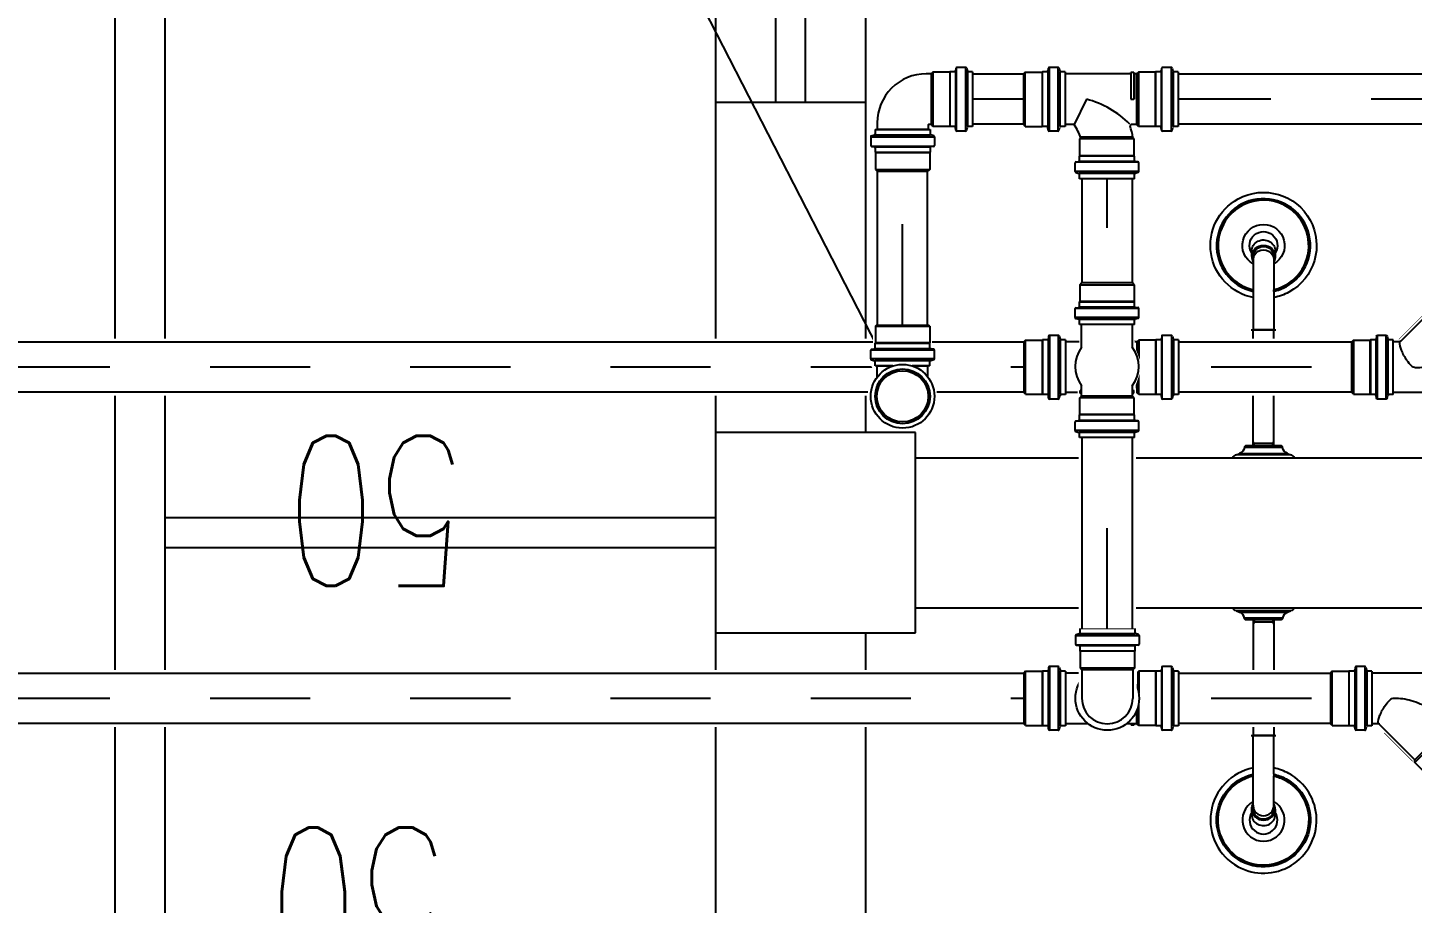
# Model space of a CAD drawing. Header units: inches. Extents: x 542787 to 543192, y 9574025 to 9574373.
# Drawn here: x 543038.084 to 543039.467, y 9574114.759 to 9574115.634 of the extents above; entities that cross this region are included whole.
import ezdxf
from ezdxf.enums import TextEntityAlignment as Align

# ---------------------------------------------------------------- set-up
doc = ezdxf.new("R2010")
doc.units = ezdxf.units.IN
doc.header["$MEASUREMENT"] = 0
doc.linetypes.add('DASHDOT', pattern=[1, 0.5, -0.25, 0, -0.25])
doc.linetypes.add('HIDDEN2', pattern=[4.7625, 3.175, -1.5875])
for name, color, linetype in [('EIXO', 8, 'Continuous'), ('I-ARQ', 8, 'Continuous'), ('I-ESGOTO', 6, 'Continuous'), ('I-NORMO_INST', 4, 'Continuous')]:
    doc.layers.add(name, color=color, linetype=linetype)
doc.styles.add('125', font='ROMANS.SHX', dxfattribs={"width": 0.7, "height": 0.25})
doc.styles.add('25', font='ROMANS.SHX', dxfattribs={"width": 0.7, "height": 0.05})

# ---------------------------------------------------------------- blocks, each defined once
blk = doc.blocks.new('*U99')
at = {"color": 2}
blk.add_wipeout([(0, 0.0285), (5.3009, 0.0285), (5.3009, -0.0285), (0, -0.0285)], dxfattribs=at)
for p, q in [((0, 0.025), (5.3009, 0.025)), ((0, -0.025), (5.3009, -0.025))]:
    blk.add_line(p, q)
at = {"layer": 'EIXO', "linetype": 'DASHDOT', "ltscale": 0.01}
blk.add_line((0, 0), (5.3009, 0), dxfattribs=at)
blk = doc.blocks.new('*U95')
at = {"color": 2}
blk.add_wipeout([(0.0201, -0.0201), (-0.0559, -0.0961), (-0.0961, -0.0559), (-0.0201, 0.0201)], dxfattribs=at)
for p, q in [((-0.0177, 0.0177), (-0.0937, -0.0583)), ((0.0177, -0.0177), (-0.0583, -0.0937))]:
    blk.add_line(p, q)
at = {"layer": 'EIXO', "linetype": 'DASHDOT', "ltscale": 0.01}
blk.add_line((0, 0), (-0.076, -0.076), dxfattribs=at)
blk = doc.blocks.new('ju5050')
at = {"color": 2}
blk.add_wipeout([(-0.015, -0.0298), (-0.0207, -0.0298), (-0.0219, -0.0343), (-0.0365, -0.0343), (-0.0369, -0.0298), (-0.0413, -0.0298), (-0.0415, -0.0296), (-0.0583, -0.0296), (-0.059, -0.0264), (-0.059, 0.0264), (-0.0583, 0.0296), (-0.0415, 0.0296), (-0.0413, 0.0298), (-0.0369, 0.0298), (-0.0365, 0.0343), (-0.0219, 0.0343), (-0.0207, 0.0298), (-0.015, 0.0298), (-0.015, 0.0278), (0.0534, 0.0278), (0.0535, 0.0293), (0.061, 0.0293), (0.0611, 0.0284), (0.0622, 0.0296), (0.079, 0.0296), (0.0792, 0.0298), (0.0836, 0.0298), (0.084, 0.0343), (0.0986, 0.0343), (0.0998, 0.0298), (0.103, 0.0298), (0.103, -0.0298), (0.0998, -0.0298), (0.0986, -0.0343), (0.084, -0.0343), (0.0836, -0.0298), (0.0792, -0.0298), (0.079, -0.0296), (0.0718, -0.0296), (0.0802, -0.038), (0.0836, -0.0352), (0.0939, -0.0455), (0.0916, -0.0495), (0.0939, -0.0517), (0.0517, -0.0939), (0.0495, -0.0916), (0.0455, -0.0939), (0.0352, -0.0836), (0.038, -0.0802), (0.0231, -0.0652), (0.0231, -0.0624), (-0.0115, -0.0278), (-0.015, -0.0278)], dxfattribs=at)
for p, q in [((-0.0343, 0.0309), (-0.0346, 0.0283)), ((-0.0246, 0.0318), (-0.0333, 0.0318)), ((-0.0333, 0.0308), (-0.0333, -0.0308)), ((-0.0246, 0.0308), (-0.0246, -0.0308)), ((-0.0236, 0.0311), (-0.0228, 0.0281)), ((0.0862, 0.0309), (0.0859, 0.0283)), ((0.0864, 0.0308), (0.0864, -0.0308)), ((0.0959, 0.0318), (0.0872, 0.0318)), ((0.0959, 0.0308), (0.0959, -0.0308)), ((0.0969, 0.0311), (0.0977, 0.0281)), ((-0.0572, 0.0271), (-0.059, 0.0253)), ((-0.059, 0.0253), (-0.059, -0.0254)), ((-0.0572, 0.0271), (-0.0405, 0.0271)), ((-0.0402, 0.0273), (-0.0405, 0.0271)), ((-0.0356, 0.0273), (-0.0402, 0.0273)), ((-0.0175, 0.0273), (-0.0219, 0.0273)), ((-0.0175, 0.0273), (-0.0175, -0.0274)), ((0.0557, 0.0253), (-0.0175, 0.0253)), ((0.0557, 0.0253), (0.0558, 0.0268)), ((0.0557, 0.0253), (0.0557, -0.0227)), ((0.0587, 0.0268), (0.0558, 0.0268)), ((0.0589, 0.0253), (0.0587, 0.0268)), ((0.0615, 0.0253), (0.0589, 0.0253)), ((0.0589, 0.0253), (0.0589, -0.0253)), ((0.0633, 0.0271), (0.0615, 0.0253)), ((0.0633, -0.0261), (0.0633, 0.0271)), ((0.0801, 0.0271), (0.0633, 0.0271)), ((0.0803, 0.0273), (0.0801, 0.0271)), ((0.0803, -0.0274), (0.0803, 0.0273)), ((0.0849, 0.0273), (0.0803, 0.0273)), ((0.103, 0.0273), (0.0986, 0.0273)), ((0.103, 0.0273), (0.103, -0.0274)), ((-0.0572, -0.0271), (-0.059, -0.0254)), ((-0.0572, -0.0271), (-0.0405, -0.0271)), ((-0.0402, -0.0274), (-0.0405, -0.0271)), ((-0.0356, -0.0274), (-0.0402, -0.0274)), ((-0.0175, -0.0274), (-0.0219, -0.0274)), ((-0.0111, -0.0254), (-0.0175, -0.0254)), ((0.0255, -0.0614), (-0.0101, -0.0258)), ((0.0255, -0.0642), (0.0635, -0.0263)), ((0.0589, -0.0253), (0.0557, -0.0227)), ((0.0801, -0.0272), (0.0682, -0.0272)), ((0.0803, -0.0274), (0.0801, -0.0272)), ((0.0849, -0.0274), (0.0803, -0.0274)), ((0.103, -0.0274), (0.0986, -0.0274)), ((-0.0343, -0.0309), (-0.0346, -0.0283)), ((-0.0246, -0.0318), (-0.0333, -0.0318)), ((-0.0236, -0.0311), (-0.0228, -0.0281)), ((0.0829, -0.0393), (0.0393, -0.0829)), ((0.0794, -0.0407), (0.0675, -0.0289)), ((0.0828, -0.0391), (0.0807, -0.0408)), ((0.0903, -0.0453), (0.0841, -0.0391)), ((0.0862, -0.0309), (0.0859, -0.0283)), ((0.0959, -0.0318), (0.0872, -0.0318)), ((0.0969, -0.0311), (0.0977, -0.0281)), ((0.0886, -0.0499), (0.0499, -0.0886)), ((0.0922, -0.0535), (0.0535, -0.0922)), ((0.0905, -0.0465), (0.0889, -0.0492)), ((0.0922, -0.0535), (0.0891, -0.0504)), ((0.0255, -0.0642), (0.0255, -0.0614)), ((0.0407, -0.0794), (0.0255, -0.0642)), ((0.0391, -0.0828), (0.0408, -0.0807)), ((0.0453, -0.0903), (0.0391, -0.0841)), ((0.0465, -0.0905), (0.0492, -0.0889)), ((0.0535, -0.0922), (0.0504, -0.0891))]:
    blk.add_line(p, q)
at = {"color": 8}
for p, q in [((-0.0572, -0.0271), (-0.0572, 0.0271)), ((-0.0405, 0.0271), (-0.0405, -0.0271)), ((-0.0402, -0.0274), (-0.0402, 0.0273)), ((-0.0346, 0.0273), (-0.0346, -0.0274)), ((-0.0226, 0.0273), (-0.0226, -0.0274)), ((-0.0175, 0.0253), (-0.0175, -0.0254)), ((0.0558, 0.0268), (0.0558, -0.0228)), ((0.0587, 0.0268), (0.0587, -0.0252)), ((0.0615, -0.0254), (0.0615, 0.0253)), ((0.0801, -0.0272), (0.0801, 0.0271)), ((0.0859, 0.0273), (0.0859, -0.0274)), ((0.0979, 0.0273), (0.0979, -0.0274)), ((0.0616, -0.0254), (0.0255, -0.0614)), ((0.08, -0.0414), (0.0414, -0.08)), ((0.0896, -0.046), (0.046, -0.0896))]:
    blk.add_line(p, q, dxfattribs=at)
for points in [[(0.0006, -0.0013, -0.153495), (0.0047, 0.0002, -0.085604), (0.0218, -0.0021, -0.043194), (0.0394, -0.0093, -0.022416), (0.0557, -0.0208, -0.009739)], [(-0.0113, -0.0254, -0.086386), (-0.0095, -0.0169, -0.063763), (-0.0041, -0.0071, -0.026182), (0.0006, -0.0013, -0.049941)], [(0.0589, -0.0233, -0.003371), (0.0612, -0.0252, -0.009739), (0.0672, -0.0281, -0.042942)]]:
    blk.add_lwpolyline(points, format="xyb")
for centre, radius, start, end in [((-0.0356, 0.0283), 0.001, 270, 355), ((-0.0333, 0.0308), 0.001, 90, 175), ((-0.0246, 0.0308), 0.001, 15, 90), ((-0.0219, 0.0283), 0.001, 195, 270), ((0.0849, 0.0283), 0.001, 270, 355), ((0.0872, 0.0308), 0.001, 90, 175), ((0.0959, 0.0308), 0.001, 15, 90), ((0.0986, 0.0283), 0.001, 195, 270), ((-0.0356, -0.0284), 0.001, 5, 90), ((-0.0219, -0.0284), 0.001, 90, 165), ((-0.0111, -0.0269), 0.0015, 45, 90), ((0.0682, -0.0282), 0.001, 90, 225), ((0.0849, -0.0284), 0.001, 5, 90), ((0.0986, -0.0284), 0.001, 90, 165), ((-0.0333, -0.0308), 0.001, 185, 270), ((-0.0246, -0.0308), 0.001, 270, 345), ((0.0801, -0.04), 0.001, 225, 310), ((0.0834, -0.0398), 0.001, 45, 130), ((0.0872, -0.0308), 0.001, 185, 270), ((0.0959, -0.0308), 0.001, 270, 345), ((0.0898, -0.0497), 0.001, 150, 225), ((0.0896, -0.046), 0.001, 330, 45), ((0.0398, -0.0834), 0.001, 140, 225), ((0.04, -0.0801), 0.001, 320, 45), ((0.046, -0.0896), 0.001, 225, 300), ((0.0497, -0.0898), 0.001, 45, 120)]:
    blk.add_arc(centre, radius, start, end)
blk = doc.blocks.new('*U107')
blk.add_line((-0.007573, -0.023558), (0, 0))
blk.add_circle((0, 0), 0.000311)
blk = doc.blocks.new('*U220')
at = {"color": 2}
blk.add_wipeout([(0, 0.0285), (2.3011, 0.0285), (2.3011, -0.0285), (0, -0.0285)], dxfattribs=at)
for p, q in [((0, 0.025), (2.3011, 0.025)), ((0, -0.025), (2.3011, -0.025))]:
    blk.add_line(p, q)
at = {"layer": 'EIXO', "linetype": 'DASHDOT', "ltscale": 0.01}
blk.add_line((0, 0), (2.3011, 0), dxfattribs=at)
blk = doc.blocks.new('*U217')
at = {"color": 1, "style": '25'}
for tag, flags, p in [('MARCA', 1, (0, -0.1877)), ('QUANT.', 3, (0, -0.2718))]:
    blk.add_attdef(tag, text='', height=0.05, dxfattribs=dict(at, flags=flags)).set_placement(p, align=Align.CENTER)
at = {"color": 2}
blk.add_wipeout([(0.0319, -0.0181), (0.0281, -0.0248), (0.034, -0.035), (0.034, -0.0492), (0.0294, -0.0492), (0.0294, -0.0718), (0, -0.0718), (-0.0294, -0.0718), (-0.0294, -0.0492), (-0.034, -0.0492), (-0.034, -0.035), (-0.0281, -0.0248), (-0.0297, -0.02), (-0.0345, -0.0097), (-0.0332, 0.0085), (-0.0299, 0.0203), (-0.0241, 0.0264), (-0.0161, 0.0311), (-0.006, 0.0341), (0.0054, 0.0341), (0.0173, 0.0307), (0.0257, 0.0264), (0.0319, 0.0173), (0.0341, 0.0072), (0.0345, -0.0062)], dxfattribs=at)
for p, q in [((-0.0253, -0.0192), (-0.0253, -0.0303)), ((0.0253, -0.0192), (0.0253, -0.0303)), ((-0.0318, -0.0374), (-0.0318, -0.0461)), ((-0.0311, -0.0364), (-0.0281, -0.0356)), ((-0.0308, -0.0374), (0.0308, -0.0374)), ((-0.0273, -0.0303), (-0.0097, -0.0303)), ((-0.0273, -0.0303), (-0.0273, -0.0347)), ((0.0097, -0.0303), (0.0273, -0.0303)), ((0.0273, -0.0303), (0.0273, -0.0347)), ((0.0311, -0.0364), (0.0281, -0.0356)), ((0.0318, -0.0374), (0.0318, -0.0461)), ((-0.0309, -0.0471), (-0.0283, -0.0474)), ((-0.0308, -0.0461), (0.0308, -0.0461)), ((-0.0273, -0.0484), (-0.0273, -0.053)), ((-0.0273, -0.053), (-0.0271, -0.0533)), ((-0.0271, -0.07), (-0.0271, -0.0533)), ((0.0273, -0.053), (0.0271, -0.0533)), ((0.0271, -0.07), (0.0271, -0.0533)), ((0.0273, -0.0484), (0.0273, -0.053)), ((0.0309, -0.0471), (0.0283, -0.0474)), ((-0.0271, -0.07), (-0.0253, -0.0718)), ((-0.0253, -0.0718), (0.0253, -0.0718)), ((0.0271, -0.07), (0.0253, -0.0718))]:
    blk.add_line(p, q)
at = {"color": 8}
for p, q in [((-0.0273, -0.0354), (0.0273, -0.0354)), ((-0.0097, -0.0303), (-0.0253, -0.0303)), ((0.0253, -0.0303), (0.0097, -0.0303)), ((-0.0273, -0.0474), (0.0273, -0.0474)), ((0.0273, -0.053), (-0.0273, -0.053)), ((-0.0271, -0.0533), (0.0271, -0.0533)), ((0.0271, -0.07), (-0.0271, -0.07))]:
    blk.add_line(p, q, dxfattribs=at)
for radius in [0.0318, 0.0274]:
    blk.add_circle((0, 0), radius)
blk.add_circle((0, 0), 0.0256, dxfattribs=at)
for centre, start, end in [((-0.0308, -0.0374), 105, 180), ((-0.0284, -0.0347), 285, 0), ((0.0284, -0.0347), 180, 255), ((0.0308, -0.0374), 0, 75), ((-0.0308, -0.0461), 180, 265), ((-0.0284, -0.0484), 0, 85), ((0.0284, -0.0484), 95, 180), ((0.0308, -0.0461), 275, 0)]:
    blk.add_arc(centre, 0.001, start, end)
at = {"color": 1, "style": '25', "flags": 1}
blk.add_attdef('DESCRICAO', text='', height=0.05, dxfattribs=at).set_placement((0, -0.1085), align=Align.CENTER)
blk = doc.blocks.new('*U126')
at = {"color": 2}
blk.add_wipeout([(-0.0347, -0.0491), (-0.0322, -0.0459), (-0.0302, -0.0453), (-0.0302, -0.0397), (-0.0282, -0.0397), (-0.0282, -0.02), (-0.0359, -0.0002), (-0.0282, 0.0216), (-0.0297, 0.0217), (-0.0297, 0.0289), (-0.0287, 0.029), (-0.03, 0.0303), (-0.03, 0.0471), (-0.0302, 0.0473), (-0.0302, 0.0518), (-0.0317, 0.0519), (-0.0347, 0.0552), (-0.0347, 0.0639), (-0.0322, 0.0671), (-0.0302, 0.0677), (-0.0302, 0.071), (0.0291, 0.071), (0.0291, 0.0677), (0.0311, 0.0671), (0.0335, 0.0639), (0.0335, 0.0552), (0.0305, 0.0519), (0.0291, 0.0518), (0.0291, 0.0458), (0.0289, 0.0458), (0.0289, 0.0303), (0.0275, 0.029), (0.0286, 0.0289), (0.0286, 0.0217), (0.0271, 0.0216), (0.0348, 0.0013), (0.0271, -0.02), (0.0271, -0.0397), (0.0291, -0.0397), (0.0291, -0.0453), (0.0311, -0.0459), (0.0335, -0.0491), (0.0335, -0.0578), (0.0305, -0.0611), (0.0291, -0.0612), (0.0291, -0.0657), (0.0288, -0.0659), (0.0288, -0.0827), (0.0257, -0.0835), (-0.0269, -0.0835), (-0.03, -0.0827), (-0.03, -0.0659), (-0.0302, -0.0657), (-0.0302, -0.0612), (-0.0317, -0.0611), (-0.0347, -0.0578)], dxfattribs=at)
for p, q in [((-0.0279, 0.071), (0.0268, 0.071)), ((-0.0279, 0.071), (-0.0279, 0.0667)), ((0.0268, 0.071), (0.0268, 0.0667)), ((-0.0324, 0.0639), (-0.0324, 0.0552)), ((-0.0316, 0.0649), (-0.0287, 0.0657)), ((-0.0314, 0.0639), (0.0302, 0.0639)), ((0.0305, 0.0649), (0.0275, 0.0657)), ((0.0312, 0.0639), (0.0312, 0.0552)), ((-0.0315, 0.0542), (-0.0289, 0.054)), ((-0.0314, 0.0545), (0.0302, 0.0545)), ((-0.0279, 0.053), (-0.0279, 0.0483)), ((-0.0279, 0.0483), (0.0268, 0.0483)), ((-0.0279, 0.0483), (-0.0277, 0.0481)), ((-0.0277, 0.0481), (-0.0277, 0.0313)), ((0.0268, 0.0483), (0.0266, 0.0481)), ((0.0266, 0.0481), (0.0266, 0.0313)), ((0.0268, 0.053), (0.0268, 0.0483)), ((0.0303, 0.0542), (0.0277, 0.054)), ((-0.0277, 0.0313), (-0.0059, 0.0313)), ((-0.0277, 0.0313), (-0.0259, 0.0295)), ((-0.0259, 0.0295), (-0.0259, 0.0191)), ((0.0266, 0.0313), (0.0047, 0.0313)), ((0.0266, 0.0313), (0.0248, 0.0295)), ((0.0248, 0.0295), (0.0248, 0.0191)), ((-0.0259, 0.0269), (-0.0274, 0.0267)), ((-0.0274, 0.0267), (-0.0274, 0.0238)), ((-0.0259, 0.0237), (-0.0274, 0.0238)), ((0.0248, 0.0269), (0.0263, 0.0267)), ((0.0248, 0.0237), (0.0263, 0.0238)), ((0.0263, 0.0267), (0.0263, 0.0238)), ((-0.0259, -0.0193), (-0.0259, -0.042)), ((0.0248, -0.0193), (0.0248, -0.042)), ((-0.0324, -0.0491), (-0.0324, -0.0578)), ((-0.0316, -0.0481), (-0.0287, -0.0473)), ((-0.0314, -0.0491), (0.0302, -0.0491)), ((-0.0279, -0.042), (0.0268, -0.042)), ((-0.0279, -0.042), (-0.0279, -0.0463)), ((0.0268, -0.042), (0.0268, -0.0463)), ((0.0305, -0.0481), (0.0275, -0.0473)), ((0.0312, -0.0491), (0.0312, -0.0578)), ((-0.0315, -0.0588), (-0.0289, -0.059)), ((-0.0314, -0.0578), (0.0302, -0.0578)), ((-0.0279, -0.06), (-0.0279, -0.0647)), ((-0.0279, -0.0647), (-0.0277, -0.065)), ((-0.0277, -0.0817), (-0.0277, -0.065)), ((0.0268, -0.0647), (0.0265, -0.065)), ((0.0265, -0.0817), (0.0265, -0.065)), ((0.0268, -0.06), (0.0268, -0.0647)), ((0.0303, -0.0588), (0.0277, -0.059)), ((-0.0277, -0.0817), (-0.0259, -0.0835)), ((0.0265, -0.0817), (0.0248, -0.0835)), ((-0.0259, -0.0835), (0.0248, -0.0835))]:
    blk.add_line(p, q)
at = {"color": 8}
for p, q in [((-0.0279, 0.0659), (0.0268, 0.0659)), ((-0.0279, 0.0539), (0.0268, 0.0539)), ((-0.0277, 0.0481), (0.0266, 0.0481)), ((-0.0259, 0.0295), (-0.0123, 0.0295)), ((0.0248, 0.0295), (0.0111, 0.0295)), ((-0.0279, -0.0471), (0.0268, -0.0471)), ((-0.0259, -0.042), (0.0248, -0.042)), ((-0.0279, -0.0591), (0.0268, -0.0591)), ((0.0268, -0.0647), (-0.0279, -0.0647)), ((-0.0277, -0.065), (0.0265, -0.065)), ((0.0265, -0.0817), (-0.0277, -0.0817))]:
    blk.add_line(p, q, dxfattribs=at)
blk.add_lwpolyline([(0.0253, -0.0165), (0.0253, -0.0165, 0.174705)], format="xyb")
for radius in [0.0318, 0.0256]:
    blk.add_circle((-0.0006, -0.0001), radius)
blk.add_circle((-0.0006, -0.0001), 0.0273, dxfattribs=at)
for centre, start, end in [((-0.0314, 0.0639), 105, 180), ((-0.0289, 0.0667), 285, 360), ((0.0278, 0.0667), 180, 255), ((0.0302, 0.0639), 360, 75), ((-0.0314, 0.0552), 180, 265), ((-0.0289, 0.053), 360, 85), ((0.0278, 0.053), 95, 180), ((0.0302, 0.0552), 275, 360), ((-0.0314, -0.0491), 105, 180), ((-0.0289, -0.0463), 285, 360), ((0.0278, -0.0463), 180, 255), ((0.0302, -0.0491), 360, 75), ((-0.0314, -0.0578), 180, 265), ((-0.0289, -0.06), 360, 85), ((0.0278, -0.06), 95, 180), ((0.0302, -0.0578), 275, 360)]:
    blk.add_arc(centre, 0.001, start, end)
blk = doc.blocks.new('*U207')
at = {"color": 1, "style": '25'}
for tag, flags, p in [('MARCA', 1, (0, -0.1877)), ('QUANT.', 3, (0, -0.2718))]:
    blk.add_attdef(tag, text='', height=0.05, dxfattribs=dict(at, flags=flags)).set_placement(p, align=Align.CENTER)
at = {"color": 2}
blk.add_wipeout([(0.0287, -0.0245), (0.0294, -0.0413), (0.034, -0.0514), (0.034, -0.0656), (0.0294, -0.0656), (0.0294, -0.07), (0, -0.07), (-0.0294, -0.07), (-0.0294, -0.0661), (-0.034, -0.0661), (-0.034, -0.0519), (-0.0292, -0.0417), (-0.0297, -0.0182), (-0.0292, -0.0088), (-0.0277, 0.01), (-0.0239, 0.0196), (-0.0192, 0.0234), (-0.0124, 0.0273), (-0.006, 0.0297), (0.0054, 0.0291), (0.0148, 0.0264), (0.0211, 0.0214), (0.0258, 0.0129), (0.0287, 0.0036), (0.0287, -0.0055)], dxfattribs=at)
for p, q in [((0.0254, -0.0285), (0.0254, 0)), ((-0.0254, -0.0285), (-0.0254, 0)), ((-0.0272, -0.0303), (-0.0254, -0.0285)), ((-0.0272, -0.0471), (-0.0272, -0.0303)), ((-0.0272, -0.0303), (0.0272, -0.0303)), ((0.0272, -0.0303), (0.0254, -0.0285)), ((0.0272, -0.0471), (0.0272, -0.0303)), ((-0.0318, -0.0629), (-0.0318, -0.0542)), ((-0.0309, -0.0532), (-0.0283, -0.0529)), ((0.0308, -0.0534), (-0.0308, -0.0534)), ((-0.0274, -0.0473), (-0.0272, -0.0471)), ((-0.0274, -0.0519), (-0.0274, -0.0473)), ((-0.0272, -0.0471), (0.0272, -0.0471)), ((0.0274, -0.0473), (0.0272, -0.0471)), ((0.0274, -0.0519), (0.0274, -0.0473)), ((0.0309, -0.0532), (0.0283, -0.0529)), ((0.0318, -0.0629), (0.0318, -0.0542)), ((-0.0311, -0.0639), (-0.0281, -0.0647)), ((0.0308, -0.0629), (-0.0308, -0.0629)), ((-0.0274, -0.07), (-0.0274, -0.0656)), ((0.0274, -0.07), (0.0274, -0.0656)), ((0.0311, -0.0639), (0.0281, -0.0647)), ((0.0274, -0.07), (-0.0274, -0.07))]:
    blk.add_line(p, q)
at = {"color": 8}
for p, q in [((-0.0254, -0.0285), (0.0254, -0.0285)), ((-0.0274, -0.0473), (0.0274, -0.0473)), ((0.0274, -0.0529), (-0.0274, -0.0529)), ((0.0274, -0.0649), (-0.0274, -0.0649))]:
    blk.add_line(p, q, dxfattribs=at)
for centre, radius, start, end in [((0, 0), 0.0254, 0, 180), ((-0.0308, -0.0542), 0.001, 95, 180), ((-0.0283, -0.0519), 0.001, 275, 0), ((0.0283, -0.0519), 0.001, 180, 265), ((0.0308, -0.0542), 0.001, 0, 85), ((-0.0308, -0.0629), 0.001, 180, 255), ((-0.0283, -0.0656), 0.001, 0, 75), ((0.0283, -0.0656), 0.001, 105, 180), ((0.0308, -0.0629), 0.001, 285, 0)]:
    blk.add_arc(centre, radius, start, end)
at = {"color": 1, "style": '25', "flags": 1}
blk.add_attdef('DESCRICAO', text='', height=0.05, dxfattribs=at).set_placement((0, -0.1085), align=Align.CENTER)
blk = doc.blocks.new('*U218')
at = {"color": 2}
blk.add_wipeout([(0.0285, 0), (0.0285, -0.4698), (-0.0285, -0.4698), (-0.0285, 0)], dxfattribs=at)
for p, q in [((-0.025, 0), (-0.025, -0.4698)), ((0.025, 0), (0.025, -0.4698))]:
    blk.add_line(p, q)
at = {"layer": 'EIXO', "linetype": 'DASHDOT', "ltscale": 0.01}
blk.add_line((0, 0), (0, -0.4698), dxfattribs=at)
blk = doc.blocks.new('*U139')
at = {"color": 2}
blk.add_wipeout([(-0.0497, 0.034), (-0.0465, 0.0316), (-0.046, 0.0296), (-0.0403, 0.0296), (-0.0403, 0.0276), (-0.0207, 0.0276), (-0.0009, 0.0353), (0.0209, 0.0276), (0.0211, 0.0291), (0.0282, 0.0291), (0.0283, 0.028), (0.0297, 0.0294), (0.0465, 0.0294), (0.0467, 0.0296), (0.0511, 0.0296), (0.0513, 0.031), (0.0545, 0.034), (0.0633, 0.034), (0.0665, 0.0316), (0.067, 0.0296), (0.0704, 0.0296), (0.0704, -0.0297), (0.067, -0.0297), (0.0665, -0.0317), (0.0633, -0.0342), (0.0545, -0.0342), (0.0513, -0.0312), (0.0511, -0.0297), (0.0451, -0.0297), (0.0451, -0.0295), (0.0297, -0.0295), (0.0283, -0.0282), (0.0282, -0.0292), (0.0211, -0.0292), (0.0209, -0.0277), (0.0006, -0.0355), (-0.0207, -0.0277), (-0.0403, -0.0277), (-0.0403, -0.0297), (-0.046, -0.0297), (-0.0465, -0.0317), (-0.0497, -0.0342), (-0.0585, -0.0342), (-0.0617, -0.0312), (-0.0619, -0.0297), (-0.0663, -0.0297), (-0.0666, -0.0295), (-0.0833, -0.0295), (-0.0841, -0.0264), (-0.0841, 0.0262), (-0.0833, 0.0293), (-0.0666, 0.0293), (-0.0663, 0.0296), (-0.0619, 0.0296), (-0.0617, 0.031), (-0.0585, 0.034)], dxfattribs=at)
for p, q in [((-0.0594, 0.0308), (-0.0597, 0.0282)), ((-0.0497, 0.0317), (-0.0585, 0.0317)), ((-0.0585, 0.0307), (-0.0585, -0.0309)), ((-0.0497, 0.0307), (-0.0497, -0.0309)), ((-0.0487, 0.031), (-0.0479, 0.028)), ((0.0536, 0.0308), (0.0533, 0.0282)), ((0.0538, 0.0307), (0.0538, -0.0309)), ((0.0633, 0.0317), (0.0545, 0.0317)), ((0.0633, 0.0307), (0.0633, -0.0309)), ((0.0643, 0.031), (0.0651, 0.028)), ((-0.0824, 0.027), (-0.0841, 0.0253)), ((-0.0841, 0.0253), (-0.0841, -0.0254)), ((-0.0824, 0.027), (-0.0656, 0.027)), ((-0.0654, 0.0273), (-0.0656, 0.027)), ((-0.0607, 0.0273), (-0.0654, 0.0273)), ((-0.0426, 0.0273), (-0.047, 0.0273)), ((-0.0426, 0.0273), (-0.0426, -0.0274)), ((-0.0199, 0.0253), (-0.0426, 0.0253)), ((0.0288, 0.0253), (0.0185, 0.0253)), ((0.023, 0.0253), (0.0232, 0.0268)), ((0.0261, 0.0268), (0.0232, 0.0268)), ((0.0262, 0.0253), (0.0261, 0.0268)), ((0.0306, 0.0271), (0.0288, 0.0253)), ((0.0306, 0.0271), (0.0306, -0.0272)), ((0.0474, 0.0271), (0.0306, 0.0271)), ((0.0476, 0.0273), (0.0474, 0.0271)), ((0.0476, 0.0273), (0.0476, -0.0274)), ((0.0523, 0.0273), (0.0476, 0.0273)), ((0.0704, 0.0273), (0.066, 0.0273)), ((0.0704, 0.0273), (0.0704, -0.0274)), ((-0.0824, -0.0272), (-0.0841, -0.0254)), ((-0.0824, -0.0272), (-0.0656, -0.0272)), ((-0.0654, -0.0274), (-0.0656, -0.0272)), ((-0.0607, -0.0274), (-0.0654, -0.0274)), ((-0.0426, -0.0274), (-0.047, -0.0274)), ((-0.0199, -0.0254), (-0.0426, -0.0254)), ((0.0288, -0.0254), (0.0185, -0.0254)), ((0.023, -0.0254), (0.0232, -0.0269)), ((0.0261, -0.0269), (0.0232, -0.0269)), ((0.0262, -0.0254), (0.0261, -0.0269)), ((0.0306, -0.0272), (0.0288, -0.0254)), ((0.0474, -0.0272), (0.0306, -0.0272)), ((0.0476, -0.0274), (0.0474, -0.0272)), ((0.0523, -0.0274), (0.0476, -0.0274)), ((0.0704, -0.0274), (0.066, -0.0274)), ((-0.0594, -0.031), (-0.0597, -0.0283)), ((-0.0497, -0.0319), (-0.0585, -0.0319)), ((-0.0487, -0.0311), (-0.0479, -0.0282)), ((0.0536, -0.031), (0.0533, -0.0283)), ((0.0633, -0.0319), (0.0545, -0.0319)), ((0.0643, -0.0311), (0.0651, -0.0282))]:
    blk.add_line(p, q)
at = {"color": 8}
for p, q in [((-0.0824, -0.0272), (-0.0824, 0.027)), ((-0.0656, 0.027), (-0.0656, -0.0272)), ((-0.0654, -0.0274), (-0.0654, 0.0273)), ((-0.0598, 0.0273), (-0.0598, -0.0274)), ((-0.0477, 0.0273), (-0.0477, -0.0274)), ((-0.0426, 0.0253), (-0.0426, -0.0254)), ((0.0288, 0.0253), (0.0288, -0.0254)), ((0.0474, 0.0271), (0.0474, -0.0272)), ((0.0532, 0.0273), (0.0532, -0.0274)), ((0.0653, 0.0273), (0.0653, -0.0274))]:
    blk.add_line(p, q, dxfattribs=at)
for centre, radius, start, end in [((-0.0607, 0.0283), 0.001, 270, 355), ((-0.0585, 0.0307), 0.001, 90, 175), ((-0.0497, 0.0307), 0.001, 15, 90), ((-0.047, 0.0283), 0.001, 195, 270), ((-0.0007, -0.0001), 0.0318, 52.8607, 127.1393), ((0.0523, 0.0283), 0.001, 270, 355), ((0.0545, 0.0307), 0.001, 90, 175), ((0.0633, 0.0307), 0.001, 15, 90), ((0.066, 0.0283), 0.001, 195, 270), ((-0.0607, -0.0284), 0.001, 5, 90), ((-0.047, -0.0284), 0.001, 90, 165), ((-0.0007, -0.0001), 0.0318, 232.8607, 307.1393), ((0.0523, -0.0284), 0.001, 5, 90), ((0.066, -0.0284), 0.001, 90, 165), ((-0.0585, -0.0309), 0.001, 185, 270), ((-0.0497, -0.0309), 0.001, 270, 345), ((0.0545, -0.0309), 0.001, 185, 270), ((0.0633, -0.0309), 0.001, 270, 345)]:
    blk.add_arc(centre, radius, start, end)
blk = doc.blocks.new('A$C17546350')
for p, q in [((0.0393, 0.0723), (0.0393, 0.0636)), ((0.04, 0.0733), (0.043, 0.0741)), ((0.0403, 0.0723), (0.1019, 0.0723)), ((0.0438, 0.0794), (0.0985, 0.0794)), ((0.0438, 0.0794), (0.0438, 0.075)), ((0.0985, 0.0794), (0.0985, 0.075)), ((0.1022, 0.0733), (0.0992, 0.0741)), ((0.1029, 0.0723), (0.1029, 0.0636)), ((0.0402, 0.0626), (0.0428, 0.0623)), ((0.0403, 0.0628), (0.1019, 0.0628)), ((0.0438, 0.0613), (0.0438, 0.0567)), ((0.0438, 0.0567), (0.0985, 0.0567)), ((0.0438, 0.0567), (0.044, 0.0565)), ((0.044, 0.0565), (0.044, 0.0397)), ((0.0985, 0.0567), (0.0983, 0.0565)), ((0.0983, 0.0565), (0.0983, 0.0397)), ((0.0985, 0.0613), (0.0985, 0.0567)), ((0.102, 0.0626), (0.0994, 0.0623)), ((0.0061, 0.0311), (0.0053, 0.0281)), ((0.0071, 0.0318), (0.0158, 0.0318)), ((0.0071, -0.0308), (0.0071, 0.0308)), ((0.0166, -0.0308), (0.0166, 0.0308)), ((0.0168, 0.0309), (0.0171, 0.0283)), ((0.044, 0.0397), (0.0983, 0.0397)), ((0.044, 0.0397), (0.0453, 0.0383)), ((0.0983, 0.0397), (0.0973, 0.0387)), ((0.1191, 0.0311), (0.1183, 0.0281)), ((0.1201, 0.0318), (0.1288, 0.0318)), ((0.1201, -0.0308), (0.1201, 0.0308)), ((0.1288, -0.0308), (0.1288, 0.0308)), ((0.1298, 0.0309), (0.1301, 0.0283)), ((0, 0.0273), (0.0044, 0.0273)), ((0, -0.0274), (0, 0.0273)), ((0.0181, 0.0273), (0.0227, 0.0273)), ((0.0227, 0.0273), (0.0229, 0.0272)), ((0.0227, -0.0274), (0.0227, 0.0273)), ((0.0229, 0.0272), (0.0397, 0.0272)), ((0.0397, 0.0272), (0.0415, 0.0253)), ((0.0397, -0.0271), (0.0397, 0.0272)), ((0.0415, 0.0253), (0.047, 0.0253)), ((0.0917, 0), (0.1038, 0.0253)), ((0.1038, 0.0253), (0.113, 0.0253)), ((0.113, -0.0274), (0.113, 0.0273)), ((0.113, 0.0273), (0.1174, 0.0273)), ((0.1311, 0.0273), (0.1357, 0.0273)), ((0.1357, 0.0273), (0.136, 0.0271)), ((0.1527, 0.0271), (0.136, 0.0271)), ((0.1527, 0.0271), (0.1545, 0.0253)), ((0.1545, -0.0254), (0.1545, 0.0253)), ((0.0443, -0.0268), (0.0443, 0)), ((0.0472, 0), (0.0443, 0)), ((0.0472, -0.0268), (0.0472, 0)), ((0, -0.0274), (0.0044, -0.0274)), ((0.0181, -0.0274), (0.0227, -0.0274)), ((0.0227, -0.0274), (0.0229, -0.0271)), ((0.0229, -0.0271), (0.0397, -0.0271)), ((0.0397, -0.0271), (0.0415, -0.0254)), ((0.0415, -0.0254), (0.0441, -0.0254)), ((0.0441, -0.0254), (0.0443, -0.0268)), ((0.0443, -0.0268), (0.0472, -0.0268)), ((0.0473, -0.0254), (0.0472, -0.0268)), ((0.0473, -0.0254), (0.113, -0.0254)), ((0.113, -0.0274), (0.1174, -0.0274)), ((0.1311, -0.0274), (0.1357, -0.0274)), ((0.1357, -0.0274), (0.136, -0.0271)), ((0.1527, -0.0271), (0.136, -0.0271)), ((0.1527, -0.0271), (0.1545, -0.0254)), ((0.0061, -0.0311), (0.0053, -0.0281)), ((0.0071, -0.0318), (0.0158, -0.0318)), ((0.0168, -0.0309), (0.0171, -0.0283)), ((0.1191, -0.0311), (0.1183, -0.0281)), ((0.1201, -0.0318), (0.1288, -0.0318)), ((0.1298, -0.0309), (0.1301, -0.0283))]:
    blk.add_line(p, q)
at = {"color": 8}
for p, q in [((0.0438, 0.0743), (0.0985, 0.0743)), ((0.0438, 0.0623), (0.0985, 0.0623)), ((0.044, 0.0565), (0.0983, 0.0565)), ((0.0458, 0.0379), (0.0976, 0.0379)), ((0.0051, -0.0274), (0.0051, 0.0273)), ((0.0171, -0.0274), (0.0171, 0.0273)), ((0.0229, -0.0271), (0.0229, 0.0272)), ((0.0415, -0.0254), (0.0415, 0.0253)), ((0.113, -0.0254), (0.113, 0.0253)), ((0.1181, -0.0274), (0.1181, 0.0273)), ((0.1301, -0.0274), (0.1301, 0.0273)), ((0.1357, 0.0273), (0.1357, -0.0274)), ((0.136, -0.0271), (0.136, 0.0271)), ((0.1527, 0.0271), (0.1527, -0.0271)), ((0.0441, -0.0254), (0.0441, 0)), ((0.0441, 0), (0.0443, 0)), ((0.0472, 0), (0.0473, 0)), ((0.0473, -0.0254), (0.0473, 0))]:
    blk.add_line(p, q, dxfattribs=at)
for centre, radius, start, end in [((0.0403, 0.0723), 0.001, 105, 180), ((0.0428, 0.075), 0.001, 285, 0), ((0.0995, 0.075), 0.001, 180, 255), ((0.1019, 0.0723), 0.001, 0, 75), ((0.0403, 0.0636), 0.001, 180, 265), ((0.0428, 0.0613), 0.001, 0, 85), ((0.0995, 0.0613), 0.001, 95, 180), ((0.1019, 0.0636), 0.001, 275, 0), ((0.0044, 0.0283), 0.001, 270, 345), ((0.0071, 0.0308), 0.001, 90, 165), ((0.0158, 0.0308), 0.001, 5, 90), ((0.0181, 0.0283), 0.001, 185, 270), ((0.152, 0.057), 0.1084, 189.9198, 196.2777), ((0.152, 0.057), 0.0577, 198.4794, 213.2986), ((0.1174, 0.0283), 0.001, 270, 345), ((0.1201, 0.0308), 0.001, 90, 165), ((0.1288, 0.0308), 0.001, 5, 90), ((0.1311, 0.0283), 0.001, 185, 270), ((0.047, 0.0264), 0.001, 270, 16.2777), ((0.114, 0.0888), 0.0916, 224.1792, 255.8838), ((0.0044, -0.0284), 0.001, 15, 90), ((0.0181, -0.0284), 0.001, 90, 175), ((0.1174, -0.0284), 0.001, 15, 90), ((0.1311, -0.0284), 0.001, 90, 175), ((0.0071, -0.0308), 0.001, 195, 270), ((0.0158, -0.0308), 0.001, 270, 355), ((0.1201, -0.0308), 0.001, 195, 270), ((0.1288, -0.0308), 0.001, 270, 355)]:
    blk.add_arc(centre, radius, start, end)
blk = doc.blocks.new('*U140')
at = {"color": 2}
blk.add_wipeout([(0.0298, -0.0827), (0.0265, -0.0834), (-0.0264, -0.0834), (-0.0297, -0.0827), (-0.0297, -0.066), (-0.03, -0.0657), (-0.03, -0.0615), (-0.0311, -0.0614), (-0.0344, -0.0577), (-0.0344, -0.049), (-0.0317, -0.0454), (-0.03, -0.045), (-0.03, -0.0392), (-0.028, -0.0392), (-0.028, 0.0213), (-0.0295, 0.0215), (-0.0295, 0.0293), (-0.0289, 0.0293), (-0.0298, 0.0303), (-0.0298, 0.0471), (-0.03, 0.0473), (-0.03, 0.0515), (-0.0311, 0.0516), (-0.0344, 0.0553), (-0.0344, 0.064), (-0.0317, 0.0676), (-0.03, 0.068), (-0.03, 0.0711), (0.03, 0.0711), (0.03, 0.068), (0.0318, 0.0676), (0.0345, 0.064), (0.0345, 0.0553), (0.0311, 0.0516), (0.03, 0.0515), (0.03, 0.0455), (0.0298, 0.0455), (0.0298, 0.0303), (0.028, 0.0285), (0.028, 0.0263), (0.0371, 0.0283), (0.0386, 0.0298), (0.0554, 0.0298), (0.0556, 0.03), (0.0598, 0.03), (0.0599, 0.0311), (0.0636, 0.0345), (0.0723, 0.0345), (0.0759, 0.0318), (0.0763, 0.03), (0.0794, 0.03), (0.0794, -0.03), (0.0763, -0.03), (0.0759, -0.0317), (0.0723, -0.0344), (0.0636, -0.0344), (0.0599, -0.0311), (0.0598, -0.03), (0.0538, -0.03), (0.0538, -0.0298), (0.0386, -0.0298), (0.038, -0.0293), (0.028, -0.0342), (0.028, -0.0392), (0.03, -0.0392), (0.03, -0.045), (0.0318, -0.0454), (0.0345, -0.049), (0.0345, -0.0577), (0.0311, -0.0614), (0.03, -0.0615), (0.03, -0.0657), (0.0298, -0.066)], dxfattribs=at)
at = {"color": 2, "rotation": 270}
blk.add_blockref('A$C17546350', (0, 0.0711), dxfattribs=at)
blk = doc.blocks.new('*U214')
at = {"color": 2}
blk.add_wipeout([(0.0285, 0), (0.0285, -0.1699), (-0.0285, -0.1699), (-0.0285, 0)], dxfattribs=at)
for p, q in [((-0.025, 0), (-0.025, -0.1699)), ((0.025, 0), (0.025, -0.1699))]:
    blk.add_line(p, q)
at = {"layer": 'EIXO', "linetype": 'DASHDOT', "ltscale": 0.01}
blk.add_line((0, 0), (0, -0.1699), dxfattribs=at)
blk = doc.blocks.new('*U215')
at = {"color": 1, "style": '25'}
for tag, flags, p in [('DESCRICAO', 1, (0, -0.1085)), ('MARCA', 1, (0, -0.1877)), ('QUANT.', 3, (0, -0.2718))]:
    blk.add_attdef(tag, text='', height=0.05, dxfattribs=dict(at, flags=flags)).set_placement(p, align=Align.CENTER)
at = {"color": 2}
blk.add_wipeout([(-0.034, 0.049), (-0.0295, 0.0494), (-0.0295, 0.0554), (-0.0293, 0.0554), (-0.0293, 0.0709), (-0.0262, 0.0718), (0.0262, 0.0718), (0.0293, 0.0709), (0.0293, 0.0541), (0.0295, 0.0539), (0.0295, 0.0494), (0.034, 0.049), (0.034, 0.035), (0.0295, 0.0338), (0.0295, 0.0281), (0.0275, 0.0281), (0.0275, 0.0235), (0.0266, 0.0141), (0.0235, 0.0037), (0.0202, -0.0028), (0.014, -0.011), (0.0095, -0.0153), (0.0042, -0.0193), (-0.0001, -0.0218), (-0.0059, -0.0244), (-0.0113, -0.026), (-0.019, -0.0273), (-0.0236, -0.0275), (-0.0276, -0.0275), (-0.0294, -0.0293), (-0.0462, -0.0293), (-0.0464, -0.0295), (-0.0509, -0.0295), (-0.0513, -0.034), (-0.0653, -0.034), (-0.0665, -0.0295), (-0.07, -0.0295), (-0.07, 0.0295), (-0.0665, 0.0295), (-0.0653, 0.034), (-0.0513, 0.034), (-0.0509, 0.0295), (-0.0449, 0.0295), (-0.0449, 0.0293), (-0.0295, 0.0293), (-0.0295, 0.0338), (-0.034, 0.035)], dxfattribs=at)
for p, q in [((-0.0272, 0.07), (-0.0254, 0.0718)), ((0.0271, 0.07), (-0.0272, 0.07)), ((-0.0272, 0.0532), (-0.0272, 0.07)), ((0.0271, 0.07), (0.0253, 0.0718)), ((0.0271, 0.0532), (0.0271, 0.07)), ((-0.0318, 0.0374), (-0.0318, 0.0461)), ((-0.0309, 0.0471), (-0.0283, 0.0474)), ((0.0308, 0.0469), (-0.0308, 0.0469)), ((-0.0274, 0.053), (-0.0272, 0.0532)), ((-0.0274, 0.0484), (-0.0274, 0.053)), ((0.0271, 0.0532), (-0.0272, 0.0532)), ((0.0273, 0.053), (0.0271, 0.0532)), ((0.0273, 0.0484), (0.0273, 0.053)), ((0.0309, 0.0471), (0.0283, 0.0474)), ((0.0318, 0.0374), (0.0318, 0.0461)), ((-0.0639, 0.0311), (-0.0647, 0.0281)), ((-0.0629, 0.0318), (-0.0542, 0.0318)), ((-0.0629, -0.0308), (-0.0629, 0.0308)), ((-0.0534, -0.0308), (-0.0534, 0.0308)), ((-0.0532, 0.0309), (-0.0529, 0.0283)), ((-0.0311, 0.0364), (-0.0281, 0.0356)), ((0.0308, 0.0374), (-0.0308, 0.0374)), ((-0.0274, 0.0303), (-0.0274, 0.0347)), ((0.0273, 0.0303), (-0.0274, 0.0303)), ((-0.0254, 0.0263), (-0.0254, 0.0303)), ((0.0253, 0.0235), (0.0253, 0.0303)), ((0.0273, 0.0303), (0.0273, 0.0347)), ((0.0311, 0.0364), (0.0281, 0.0356)), ((-0.07, -0.0274), (-0.07, 0.0273)), ((-0.07, 0.0273), (-0.0656, 0.0273)), ((-0.0519, 0.0273), (-0.0473, 0.0273)), ((-0.0473, 0.0273), (-0.0471, 0.0271)), ((-0.0471, -0.0272), (-0.0471, 0.0271)), ((-0.0471, 0.0271), (-0.0303, 0.0271)), ((-0.0303, -0.0272), (-0.0303, 0.0271)), ((-0.0303, 0.0271), (-0.0285, 0.0253)), ((-0.0285, 0.0253), (-0.0264, 0.0253)), ((-0.07, -0.0274), (-0.0656, -0.0274)), ((-0.0519, -0.0274), (-0.0473, -0.0274)), ((-0.0473, -0.0274), (-0.0471, -0.0272)), ((-0.0471, -0.0272), (-0.0303, -0.0272)), ((-0.0303, -0.0272), (-0.0285, -0.0254)), ((-0.0285, -0.0254), (-0.0236, -0.0254)), ((-0.0639, -0.0311), (-0.0647, -0.0281)), ((-0.0629, -0.0318), (-0.0542, -0.0318)), ((-0.0532, -0.0309), (-0.0529, -0.0283))]:
    blk.add_line(p, q)
at = {"color": 8}
for p, q in [((0.0253, 0.0718), (-0.0254, 0.0718)), ((0.0273, 0.053), (-0.0274, 0.053)), ((0.0273, 0.0474), (-0.0274, 0.0474)), ((0.0273, 0.0354), (-0.0274, 0.0354)), ((-0.0254, 0.0303), (0.0253, 0.0303)), ((-0.0649, -0.0274), (-0.0649, 0.0273)), ((-0.0529, -0.0274), (-0.0529, 0.0273)), ((-0.0473, -0.0274), (-0.0473, 0.0273)), ((-0.0285, -0.0254), (-0.0285, 0.0253))]:
    blk.add_line(p, q, dxfattribs=at)
for centre, radius, start, end in [((-0.0308, 0.0461), 0.001, 95, 180), ((-0.0284, 0.0484), 0.001, 275, 0), ((0.0283, 0.0484), 0.001, 180, 265), ((0.0308, 0.0461), 0.001, 0, 85), ((-0.0656, 0.0283), 0.001, 270, 345), ((-0.0629, 0.0308), 0.001, 90, 165), ((-0.0542, 0.0308), 0.001, 5, 90), ((-0.0519, 0.0283), 0.001, 185, 270), ((-0.0308, 0.0374), 0.001, 180, 255), ((-0.0284, 0.0347), 0.001, 0, 75), ((0.0283, 0.0347), 0.001, 105, 180), ((0.0308, 0.0374), 0.001, 285, 0), ((-0.0264, 0.0263), 0.001, 270, 0), ((-0.0236, 0.0235), 0.0489, 270, 0), ((-0.0656, -0.0284), 0.001, 15, 90), ((-0.0519, -0.0284), 0.001, 90, 175), ((-0.0629, -0.0308), 0.001, 195, 270), ((-0.0542, -0.0308), 0.001, 270, 355)]:
    blk.add_arc(centre, radius, start, end)

msp = doc.modelspace()

# ---------------------------------------------------------------- linework, layer by layer
at = {"layer": 'I-ARQ'}
for p, q in [((543038.171, 9574124.7045), (543038.171, 9574105.5545)), ((543038.171, 9574124.7045), (543038.171, 9574105.5545)), ((543038.171, 9574124.7045), (543038.171, 9574105.5545)), ((543038.221, 9574124.7045), (543038.221, 9574105.5545)), ((543038.221, 9574124.7045), (543038.221, 9574105.5545)), ((543038.221, 9574124.7045), (543038.221, 9574105.5545)), ((543038.771, 9574119.867), (543038.771, 9574115.2295)), ((543038.921, 9574119.1589), (543038.921, 9574115.2295)), ((543038.971, 9574115.2295), (543038.771, 9574115.2295)), ((543038.771, 9574115.2295), (543038.771, 9574115.0295)), ((543038.971, 9574115.2295), (543038.771, 9574115.2295)), ((543038.771, 9574115.2295), (543038.771, 9574115.0295)), ((543038.971, 9574115.0295), (543038.971, 9574115.2295)), ((543038.971, 9574115.0295), (543038.971, 9574115.2295)), ((543038.971, 9574115.2045), (543044.916, 9574115.2045)), ((543038.771, 9574115.1445), (543038.221, 9574115.1445)), ((543038.771, 9574115.1445), (543038.221, 9574115.1445)), ((543038.771, 9574115.1445), (543038.221, 9574115.1445)), ((543038.771, 9574115.1445), (543038.771, 9574115.1145)), ((543038.771, 9574115.1145), (543038.221, 9574115.1145)), ((543038.771, 9574115.1145), (543038.221, 9574115.1145)), ((543038.771, 9574115.1145), (543038.221, 9574115.1145)), ((543038.971, 9574115.0545), (543044.696, 9574115.0545)), ((543038.771, 9574115.0295), (543038.971, 9574115.0295)), ((543038.771, 9574115.0295), (543038.771, 9574110.392)), ((543038.771, 9574115.0295), (543038.971, 9574115.0295)), ((543038.921, 9574115.0295), (543038.921, 9574113.8072))]:
    msp.add_line(p, q, dxfattribs=at)
at = {"layer": 'I-ARQ', "linetype": 'HIDDEN2'}
for p, q in [((543038.831, 9574116.0595), (543038.831, 9574115.5595)), ((543038.861, 9574115.5595), (543038.861, 9574116.0595)), ((543038.771, 9574115.5595), (543038.921, 9574115.5595))]:
    msp.add_line(p, q, dxfattribs=at)
at = {"layer": 'I-ARQ'}
for points in [[(543039.3082, 9574115.3644, -0.700978), (543039.2931, 9574115.463, -1), (543039.3439, 9574115.3699, -0.07613), (543039.3288, 9574115.3644)], [(543039.3288, 9574115.3706, 0.06962), (543039.341, 9574115.3752, 5.480122), (543039.3082, 9574115.3706)], [(543039.3082, 9574115.398, -3.836175), (543039.3288, 9574115.398)], [(543039.3067, 9574115.4091, -1.802734), (543039.3303, 9574115.4091)], [(543039.2994, 9574115.2148, -0.280777), (543039.2946, 9574115.2087)], [(543039.3376, 9574115.2148, 0.377188), (543039.3356, 9574115.2165), (543039.3014, 9574115.2165, 0.377188), (543039.2994, 9574115.2148)], [(543039.3425, 9574115.2087, -0.280777), (543039.3376, 9574115.2148)], [(543039.2994, 9574115.0442, 0.280777), (543039.2946, 9574115.0503)], [(543039.3425, 9574115.0503, 0.280777), (543039.3376, 9574115.0442)], [(543039.3376, 9574115.0442, -0.377188), (543039.3356, 9574115.0425), (543039.3014, 9574115.0425, -0.377188), (543039.2994, 9574115.0442)], [(543039.3082, 9574114.8946, 0.700978), (543039.2931, 9574114.796, 1), (543039.3439, 9574114.8891, 0.07613), (543039.3288, 9574114.8946)], [(543039.3288, 9574114.8884, -0.06962), (543039.341, 9574114.8838, -5.480122), (543039.3082, 9574114.8884)], [(543039.3082, 9574114.861, 3.836175), (543039.3288, 9574114.861)], [(543039.3067, 9574114.8499, 1.802734), (543039.3303, 9574114.8499)]]:
    msp.add_lwpolyline(points, format="xyb", dxfattribs=at)
at = {"layer": 'I-ARQ', "ltscale": 0.06322}
for points in [[(543039.3288, 9574115.3706), (543039.3288, 9574115.372, 0.067971), (543039.3404, 9574115.3764, 5.429636), (543039.3082, 9574115.372)], [(543039.3288, 9574115.398), (543039.3288, 9574115.3723, 0.067551), (543039.3402, 9574115.3767, 5.416932), (543039.3082, 9574115.3723)], [(543039.3288, 9574114.8884), (543039.3288, 9574114.887, -0.067971), (543039.3404, 9574114.8826, -5.429636), (543039.3082, 9574114.887)], [(543039.3288, 9574114.861), (543039.3288, 9574114.8867, -0.067551), (543039.3402, 9574114.8823, -5.416932), (543039.3082, 9574114.8867)]]:
    msp.add_lwpolyline(points, format="xyb", dxfattribs=at)
at = {"layer": 'I-ARQ', "ltscale": 0.067122}
for points in [[(543039.3067, 9574115.4109), (543039.3067, 9574115.4054, 0.128945), (543039.3082, 9574115.4003)], [(543039.3067, 9574114.8481), (543039.3067, 9574114.8536, -0.128945), (543039.3082, 9574114.8588)]]:
    msp.add_lwpolyline(points, format="xyb", dxfattribs=at)
at = {"layer": 'I-ARQ', "ltscale": 0.06322}
for points in [[(543039.3082, 9574115.4075), (543039.3082, 9574115.398)], [(543039.3288, 9574115.4075), (543039.3288, 9574115.398)], [(543039.3082, 9574115.398), (543039.3082, 9574115.3644)], [(543039.3288, 9574115.3706), (543039.3288, 9574115.3644)], [(543039.3082, 9574115.3644), (543039.3082, 9574115.3321)], [(543039.3288, 9574115.3644), (543039.3288, 9574115.3321)], [(543039.3082, 9574114.8946), (543039.3082, 9574114.9269)], [(543039.3288, 9574114.8946), (543039.3288, 9574114.9269)], [(543039.3082, 9574114.861), (543039.3082, 9574114.8946)], [(543039.3288, 9574114.8884), (543039.3288, 9574114.8946)], [(543039.3082, 9574114.8516), (543039.3082, 9574114.861)], [(543039.3288, 9574114.8516), (543039.3288, 9574114.861)]]:
    msp.add_lwpolyline(points, dxfattribs=at)
at = {"layer": 'I-ARQ', "ltscale": 0.067121}
for points in [[(543039.3303, 9574115.4091), (543039.3303, 9574115.4109)], [(543039.3303, 9574115.4055), (543039.3303, 9574115.4091)], [(543039.3303, 9574114.8535), (543039.3303, 9574114.8499)], [(543039.3303, 9574114.8499), (543039.3303, 9574114.8481)]]:
    msp.add_lwpolyline(points, dxfattribs=at)
at = {"layer": 'I-ARQ', "linetype": 'DASHDOT', "ltscale": 0.30975}
for points in [[(543039.3061, 9574115.3321), (543039.3309, 9574115.3321)], [(543039.3061, 9574114.9269), (543039.3309, 9574114.9269)]]:
    msp.add_lwpolyline(points, dxfattribs=at)
at = {"layer": 'I-ARQ'}
for points in [[(543039.3082, 9574115.2165), (543039.3082, 9574115.3321)], [(543039.3288, 9574115.2165), (543039.3288, 9574115.3321)], [(543039.3082, 9574115.0425), (543039.3082, 9574114.9269)], [(543039.3288, 9574115.0425), (543039.3288, 9574114.9269)]]:
    msp.add_lwpolyline(points, dxfattribs=at)
at = {"layer": 'I-ARQ', "ltscale": 0.258125}
for points in [[(543039.3288, 9574115.3321), (543039.3082, 9574115.3321)], [(543039.3288, 9574114.9269), (543039.3082, 9574114.9269)]]:
    msp.add_lwpolyline(points, dxfattribs=at)
at = {"layer": 'I-ARQ', "ltscale": 0.352288}
for points in [[(543039.3376, 9574115.2148), (543039.2994, 9574115.2148)], [(543039.3376, 9574115.0442), (543039.2994, 9574115.0442)]]:
    msp.add_lwpolyline(points, dxfattribs=at)
at = {"layer": 'I-ARQ', "ltscale": 0.029062}
for points in [[(543039.3092, 9574115.2165), (543039.3092, 9574115.2188), (543039.3082, 9574115.2206)], [(543039.3278, 9574115.2165), (543039.3278, 9574115.2188)], [(543039.3092, 9574115.0425), (543039.3092, 9574115.0402), (543039.3082, 9574115.0384)], [(543039.3278, 9574115.0425), (543039.3278, 9574115.0402)]]:
    msp.add_lwpolyline(points, dxfattribs=at)
at = {"layer": 'I-ARQ', "ltscale": 0.242325}
for points in [[(543039.3288, 9574115.2188), (543039.3082, 9574115.2188)], [(543039.3288, 9574115.0402), (543039.3082, 9574115.0402)]]:
    msp.add_lwpolyline(points, dxfattribs=at)
at = {"layer": 'I-ARQ', "ltscale": 0.218093}
for points in [[(543039.3278, 9574115.2188), (543039.3103, 9574115.2188)], [(543039.3278, 9574115.0402), (543039.3103, 9574115.0402)]]:
    msp.add_lwpolyline(points, dxfattribs=at)
at = {"layer": 'I-ARQ', "ltscale": 0.025813}
for points in [[(543039.3278, 9574115.2188), (543039.3288, 9574115.2206)], [(543039.3278, 9574115.0402), (543039.3288, 9574115.0384)]]:
    msp.add_lwpolyline(points, dxfattribs=at)
at = {"layer": 'I-ARQ', "ltscale": 0.200747}
for points in [[(543039.2914, 9574115.2075, 0.164371), (543039.2876, 9574115.2045), (543039.3494, 9574115.2045, 0.164371), (543039.3456, 9574115.2075)], [(543039.2914, 9574115.0515, -0.164371), (543039.2876, 9574115.0545), (543039.3494, 9574115.0545, -0.164371), (543039.3456, 9574115.0515)]]:
    msp.add_lwpolyline(points, format="xyb", dxfattribs=at)
at = {"layer": 'I-ARQ'}
for points in [[(543039.3456, 9574115.2075), (543039.2914, 9574115.2075), (543039.2946, 9574115.2087), (543039.3425, 9574115.2087)], [(543039.3456, 9574115.0515), (543039.2914, 9574115.0515), (543039.2946, 9574115.0503), (543039.3425, 9574115.0503)]]:
    msp.add_lwpolyline(points, close=True, dxfattribs=at)
at = {"layer": 'I-ARQ', "extrusion": (0, 0, -1)}
for centre, major_axis, ratio, start_param, end_param in [((543039.3185, 9574115.4109), (-0.0118, 0), 0.939693, 1.070796, 3.141564), ((543039.3185, 9574115.4054), (-0.0113, 0), 0.939693, -0.408591, 3.550184), ((543039.3185, 9574115.4054), (-0.0112, 0), 0.939693, -0.387458, 3.529051), ((543039.3185, 9574115.4109), (-0.0118, 0), 0.939693, -0.000029, 1.070796), ((543039.3185, 9574115.4055), (0.0118, 0), 0.939692, 3.141597, 6.283189), ((543039.3185, 9574115.4055), (-0.0105, 0), 0.939693, -0.000029, 1.070796), ((543039.3185, 9574115.4024), (-0.0103, 0), 0.939693, 0, 3.141593), ((543039.3185, 9574115.4055), (-0.0105, 0), 0.939693, 1.070796, 3.141564), ((543039.3185, 9574115.4055), (-0.0105, 0), 0.939693, -0.199439, -0.000029), ((543039.3185, 9574115.4061), (-0.00722, 0.00722), 1, -0.973099, -0.812083), ((543039.3185, 9574115.4061), (-0.00722, 0.00722), 1, 2.382882, 2.5439), ((543039.3185, 9574115.4055), (-0.0118, 0), 0.942388, 3.140774, 3.638398), ((543039.3185, 9574115.4055), (-0.0105, 0), 0.939693, 3.141564, 3.341037)]:
    msp.add_ellipse(centre, major_axis=major_axis, ratio=ratio, start_param=start_param, end_param=end_param, dxfattribs=at)
at = {"layer": 'I-ARQ'}
for centre, major_axis, ratio, start_param, end_param in [((543039.3185, 9574114.8536), (-0.0113, 0), 0.939693, 5.874594, 9.833369), ((543039.3185, 9574114.8536), (-0.0112, 0), 0.939693, 5.895727, 9.812236), ((543039.3185, 9574114.8535), (-0.0105, 0), 0.939693, 6.083746, 6.283156), ((543039.3185, 9574114.853), (-0.0105, 0), 0.939693, 6.083746, 6.254788), ((543039.3185, 9574114.8566), (0.0103, 0), 0.939693, 3.141593, 6.283185), ((543039.3185, 9574114.8535), (-0.0118, 0), 0.942388, 3.140774, 3.638398), ((543039.3185, 9574114.8535), (-0.0105, 0), 0.939693, 3.141564, 3.341037), ((543039.3185, 9574114.853), (-0.0105, 0), 0.939693, 3.169992, 3.341037), ((543039.3185, 9574114.8535), (-0.0118, 0), 0.939693, 6.283156, 9.424748), ((543039.3185, 9574114.8481), (-0.0118, 0), 0.939693, 6.283156, 7.353981), ((543039.3185, 9574114.8535), (-0.0105, 0), 0.939693, 6.283156, 7.353981), ((543039.3185, 9574114.8481), (-0.0118, 0), 0.939693, 1.070796, 3.141564), ((543039.3185, 9574114.8535), (-0.0105, 0), 0.939693, 1.070796, 3.141564)]:
    msp.add_ellipse(centre, major_axis=major_axis, ratio=ratio, start_param=start_param, end_param=end_param, dxfattribs=at)

# ---------------------------------------------------------------- texts
at = {"layer": 'I-NORMO_INST', "style": '125', "width": 0.7}
for p in [(543038.5221, 9574115.2264), (543038.5044, 9574114.8351)]:
    msp.add_text('50', height=0.15, rotation=180, dxfattribs=at).set_placement(p)

# ---------------------------------------------------------------- next in the draw order: block references
at = {"layer": 'I-ESGOTO', "rotation": 180}
msp.add_blockref('*U99', (543042.7663, 9574115.2949), dxfattribs=at)
at = {"layer": 'I-ESGOTO', "xscale": -1}
msp.add_blockref('*U99', (543042.7663, 9574114.9641), dxfattribs=at)

# ---------------------------------------------------------------- next in the draw order: block references
at = {"layer": 'I-ESGOTO'}
for name, p, rotation in [('*U95', (543039.457, 9574115.2899), 180), ('*U126', (543039.1626, 9574114.9635), 270)]:
    msp.add_blockref(name, p, dxfattribs=dict(at, rotation=rotation))
at = {"layer": 'I-ESGOTO', "xscale": -1}
msp.add_blockref('*U95', (543039.4571, 9574114.9477), dxfattribs=at)

# ---------------------------------------------------------------- next in the draw order: block references
at = {"layer": 'I-ESGOTO', "xscale": -1, "rotation": 180}
msp.add_blockref('ju5050', (543039.4656, 9574115.2949), dxfattribs=at)
at = {"layer": 'I-ESGOTO', "rotation": 180}
msp.add_blockref('*U207', (543039.1625, 9574114.9641), dxfattribs=at)
at = {"layer": 'I-ESGOTO'}
msp.add_blockref('ju5050', (543039.4443, 9574114.9641), dxfattribs=at)

# ---------------------------------------------------------------- next in the draw order: block references
at = {"layer": 'I-NORMO_INST', "xscale": 75, "yscale": 75, "zscale": 75, "rotation": 224.9999999999999}
msp.add_blockref('*U107', (543038.958, 9574115.2658), dxfattribs=at)

# ---------------------------------------------------------------- next in the draw order: block references
at = {"layer": 'I-ESGOTO', "rotation": 180}
for name, p in [('*U220', (543041.326, 9574115.5625)), ('*U218', (543039.1625, 9574115.0341)), ('*U217', (543038.958, 9574115.2658))]:
    msp.add_blockref(name, p, dxfattribs=at)

# ---------------------------------------------------------------- next in the draw order: block references
at = {"layer": 'I-ESGOTO'}
for name, p, rotation in [('*U140', (543039.1622, 9574115.5625), 270), ('*U214', (543038.958, 9574115.3376), 180), ('*U126', (543039.1626, 9574115.2943), 270)]:
    msp.add_blockref(name, p, dxfattribs=dict(at, rotation=rotation))

# ---------------------------------------------------------------- next in the draw order: block references
for name, p, rotation in [('*U215', (543038.958, 9574115.5625), 180), ('*U139', (543039.1622, 9574115.2949), 270)]:
    msp.add_blockref(name, p, dxfattribs=dict(at, rotation=rotation))

doc.saveas('drawing.dxf')
